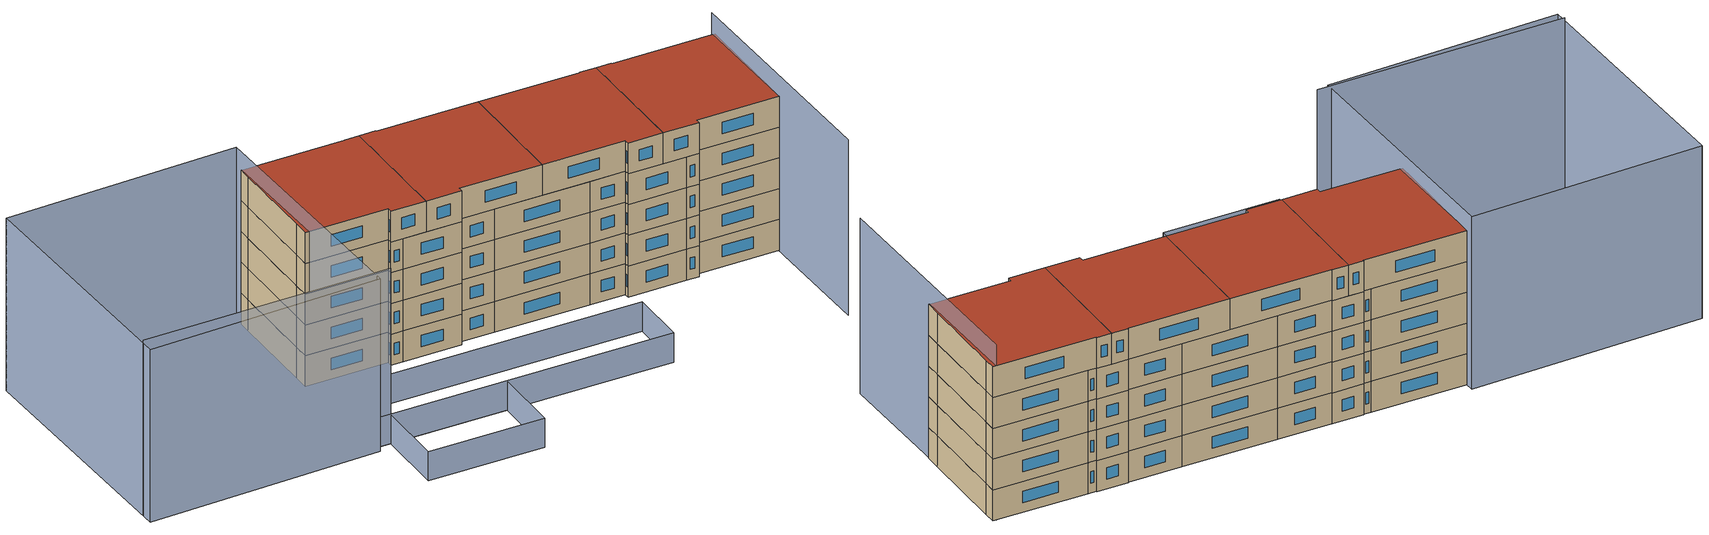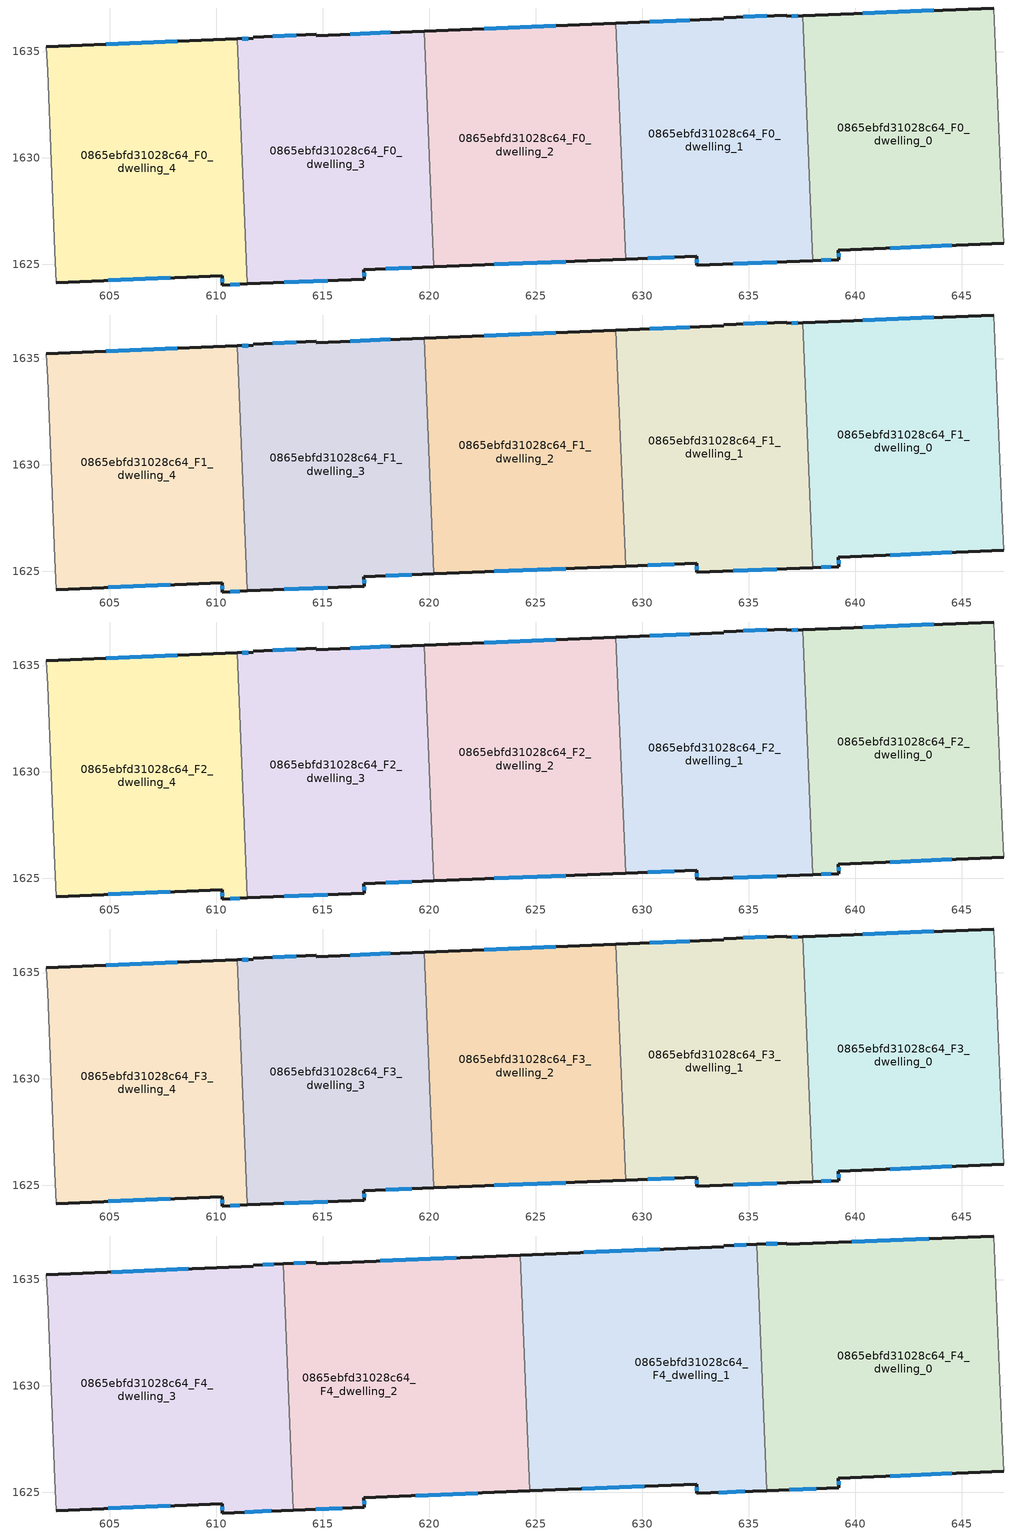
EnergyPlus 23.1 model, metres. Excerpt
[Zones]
0865ebfd31028c64_F0_dwelling_0
 floor ground (EU_floor_Construction): 646.51,1637.04 646.56,1635.9 646.91,1627.46 646.97,1625.99 639.22,1625.67 639.24,1625.23 638.02,1625.18 637.54,1636.68 z0
 wall outside (EU_wall_Construction): 638.02,1625.18 639.24,1625.23 639.22,1625.67 646.97,1625.99 / 646.51,1637.04 637.54,1636.68 z0:3
 wall adiabatic (EU_wall_Construction): 646.97,1625.99 646.91,1627.46 646.56,1635.9 646.51,1637.04 z0:3
 wall to 0865ebfd31028c64_F0_dwelling_1 (EU_wall_Construction): 637.54,1636.68 638.02,1625.18 z0:3
 window (EU_Window_Construction): 641.65,1625.77 644.54,1625.89 / 639.23,1625.37 639.22,1625.53 / 638.4,1625.19 638.85,1625.21 / 643.7,1636.93 640.35,1636.8 z0.94:2.06
0865ebfd31028c64_F0_dwelling_1
 floor ground (EU_floor_Construction): 637.54,1636.68 638.02,1625.18 632.57,1624.95 632.55,1625.39 629.22,1625.25 628.77,1636.33 633.83,1636.54 633.83,1636.59 636.79,1636.7 636.8,1636.65 z0
 wall outside (EU_wall_Construction): 637.54,1636.68 636.8,1636.65 636.79,1636.7 633.83,1636.59 633.83,1636.54 628.77,1636.33 / 629.22,1625.25 632.55,1625.39 632.57,1624.95 638.02,1625.18 z0:3
 wall to 0865ebfd31028c64_F0_dwelling_2 (EU_wall_Construction): 628.77,1636.33 629.22,1625.25 z0:3
 window (EU_Window_Construction): 637.31,1636.67 637.03,1636.66 / 634.28,1625.02 636.31,1625.11 / 632.56,1625.25 632.57,1625.09 / 630.27,1625.3 631.51,1625.35 / 632.24,1636.48 630.35,1636.4 / 635.86,1636.67 634.76,1636.63 z0.94:2.06
0865ebfd31028c64_F0_dwelling_2
 floor ground (EU_floor_Construction): 628.77,1636.33 629.22,1625.25 620.22,1624.88 619.76,1635.96 z0
 wall outside (EU_wall_Construction): 628.77,1636.33 619.76,1635.96 / 620.22,1624.88 629.22,1625.25 z0:3
 wall to 0865ebfd31028c64_F0_dwelling_3 (EU_wall_Construction): 619.76,1635.96 620.22,1624.88 z0:3
 window (EU_Window_Construction): 625.94,1636.22 622.59,1636.08 / 623.04,1625 626.4,1625.14 z0.94:2.06
0865ebfd31028c64_F0_dwelling_3
 floor ground (EU_floor_Construction): 619.76,1635.96 620.22,1624.88 616.94,1624.75 616.95,1624.31 611.46,1624.08 610.99,1635.59 611.74,1635.62 611.74,1635.67 614.69,1635.8 614.7,1635.75 z0
 wall outside (EU_wall_Construction): 619.76,1635.96 614.7,1635.75 614.69,1635.8 611.74,1635.67 611.74,1635.62 610.99,1635.59 / 611.46,1624.08 616.95,1624.31 616.94,1624.75 620.22,1624.88 z0:3
 wall to 0865ebfd31028c64_F0_dwelling_4 (EU_wall_Construction): 610.99,1635.59 611.46,1624.08 z0:3
 window (EU_Window_Construction): 618.18,1635.89 616.28,1635.82 / 617.97,1624.79 619.19,1624.84 / 616.95,1624.45 616.94,1624.61 / 613.19,1624.15 615.23,1624.24 / 611.5,1635.61 611.22,1635.6 / 613.76,1635.76 612.66,1635.71 z0.94:2.06
0865ebfd31028c64_F0_dwelling_4
 floor ground (EU_floor_Construction): 610.99,1635.59 611.46,1624.08 610.29,1624.04 610.27,1624.47 602.49,1624.15 602.42,1625.62 602.08,1634.07 602.03,1635.23 z0
 wall outside (EU_wall_Construction): 602.49,1624.15 610.27,1624.47 610.29,1624.04 611.46,1624.08 / 610.99,1635.59 602.03,1635.23 z0:3
 wall adiabatic (EU_wall_Construction): 602.03,1635.23 602.08,1634.07 602.42,1625.62 602.49,1624.15 z0:3
 window (EU_Window_Construction): 610.66,1624.05 611.1,1624.07 / 610.28,1624.34 610.28,1624.17 / 604.93,1624.25 607.83,1624.37 / 608.18,1635.48 604.84,1635.34 z0.94:2.06
0865ebfd31028c64_F1_dwelling_0
 floor to 0865ebfd31028c64_F0_dwelling_0 (EU_floor_Construction): 646.51,1637.04 646.56,1635.9 646.91,1627.46 646.97,1625.99 639.22,1625.67 639.24,1625.23 638.02,1625.18 637.54,1636.68 z3
 wall outside (EU_wall_Construction): 638.02,1625.18 639.24,1625.23 639.22,1625.67 646.97,1625.99 / 646.51,1637.04 637.54,1636.68 z3:6
 wall adiabatic (EU_wall_Construction): 646.97,1625.99 646.91,1627.46 646.56,1635.9 646.51,1637.04 z3:6
 wall to 0865ebfd31028c64_F1_dwelling_1 (EU_wall_Construction): 637.54,1636.68 638.02,1625.18 z3:6
 window (EU_Window_Construction): 641.65,1625.77 644.54,1625.89 / 639.23,1625.37 639.22,1625.53 / 638.4,1625.19 638.85,1625.21 / 643.7,1636.93 640.35,1636.8 z3.94:5.06
0865ebfd31028c64_F1_dwelling_1
 floor to 0865ebfd31028c64_F0_dwelling_1 (EU_floor_Construction): 637.54,1636.68 638.02,1625.18 632.57,1624.95 632.55,1625.39 629.22,1625.25 628.77,1636.33 633.83,1636.54 633.83,1636.59 636.79,1636.7 636.8,1636.65 z3
 wall outside (EU_wall_Construction): 637.54,1636.68 636.8,1636.65 636.79,1636.7 633.83,1636.59 633.83,1636.54 628.77,1636.33 / 629.22,1625.25 632.55,1625.39 632.57,1624.95 638.02,1625.18 z3:6
 wall to 0865ebfd31028c64_F1_dwelling_2 (EU_wall_Construction): 628.77,1636.33 629.22,1625.25 z3:6
 window (EU_Window_Construction): 637.31,1636.67 637.03,1636.66 / 634.28,1625.02 636.31,1625.11 / 632.56,1625.25 632.57,1625.09 / 630.27,1625.3 631.51,1625.35 / 632.24,1636.48 630.35,1636.4 / 635.86,1636.67 634.76,1636.63 z3.94:5.06
0865ebfd31028c64_F1_dwelling_2
 floor to 0865ebfd31028c64_F0_dwelling_2 (EU_floor_Construction): 628.77,1636.33 629.22,1625.25 620.22,1624.88 619.76,1635.96 z3
 wall outside (EU_wall_Construction): 628.77,1636.33 619.76,1635.96 / 620.22,1624.88 629.22,1625.25 z3:6
 wall to 0865ebfd31028c64_F1_dwelling_3 (EU_wall_Construction): 619.76,1635.96 620.22,1624.88 z3:6
 window (EU_Window_Construction): 625.94,1636.22 622.59,1636.08 / 623.04,1625 626.4,1625.14 z3.94:5.06
0865ebfd31028c64_F1_dwelling_3
 floor to 0865ebfd31028c64_F0_dwelling_3 (EU_floor_Construction): 619.76,1635.96 620.22,1624.88 616.94,1624.75 616.95,1624.31 611.46,1624.08 610.99,1635.59 611.74,1635.62 611.74,1635.67 614.69,1635.8 614.7,1635.75 z3
 wall outside (EU_wall_Construction): 619.76,1635.96 614.7,1635.75 614.69,1635.8 611.74,1635.67 611.74,1635.62 610.99,1635.59 / 611.46,1624.08 616.95,1624.31 616.94,1624.75 620.22,1624.88 z3:6
 wall to 0865ebfd31028c64_F1_dwelling_4 (EU_wall_Construction): 610.99,1635.59 611.46,1624.08 z3:6
 window (EU_Window_Construction): 618.18,1635.89 616.28,1635.82 / 617.97,1624.79 619.19,1624.84 / 616.95,1624.45 616.94,1624.61 / 613.19,1624.15 615.23,1624.24 / 611.5,1635.61 611.22,1635.6 / 613.76,1635.76 612.66,1635.71 z3.94:5.06
0865ebfd31028c64_F1_dwelling_4
 floor to 0865ebfd31028c64_F0_dwelling_4 (EU_floor_Construction): 610.99,1635.59 611.46,1624.08 610.29,1624.04 610.27,1624.47 602.49,1624.15 602.42,1625.62 602.08,1634.07 602.03,1635.23 z3
 wall outside (EU_wall_Construction): 602.49,1624.15 610.27,1624.47 610.29,1624.04 611.46,1624.08 / 610.99,1635.59 602.03,1635.23 z3:6
 wall adiabatic (EU_wall_Construction): 602.03,1635.23 602.08,1634.07 602.42,1625.62 602.49,1624.15 z3:6
 window (EU_Window_Construction): 610.66,1624.05 611.1,1624.07 / 610.28,1624.34 610.28,1624.17 / 604.93,1624.25 607.83,1624.37 / 608.18,1635.48 604.84,1635.34 z3.94:5.06
0865ebfd31028c64_F2_dwelling_0
 floor to 0865ebfd31028c64_F1_dwelling_0 (EU_floor_Construction): 646.51,1637.04 646.56,1635.9 646.91,1627.46 646.97,1625.99 639.22,1625.67 639.24,1625.23 638.02,1625.18 637.54,1636.68 z6
 wall outside (EU_wall_Construction): 638.02,1625.18 639.24,1625.23 639.22,1625.67 646.97,1625.99 / 646.51,1637.04 637.54,1636.68 z6:9
 wall adiabatic (EU_wall_Construction): 646.97,1625.99 646.91,1627.46 646.56,1635.9 646.51,1637.04 z6:9
 wall to 0865ebfd31028c64_F2_dwelling_1 (EU_wall_Construction): 637.54,1636.68 638.02,1625.18 z6:9
 window (EU_Window_Construction): 641.65,1625.77 644.54,1625.89 / 639.23,1625.37 639.22,1625.53 / 638.4,1625.19 638.85,1625.21 / 643.7,1636.93 640.35,1636.8 z6.94:8.06
0865ebfd31028c64_F2_dwelling_1
 floor to 0865ebfd31028c64_F1_dwelling_1 (EU_floor_Construction): 637.54,1636.68 638.02,1625.18 632.57,1624.95 632.55,1625.39 629.22,1625.25 628.77,1636.33 633.83,1636.54 633.83,1636.59 636.79,1636.7 636.8,1636.65 z6
 wall outside (EU_wall_Construction): 637.54,1636.68 636.8,1636.65 636.79,1636.7 633.83,1636.59 633.83,1636.54 628.77,1636.33 / 629.22,1625.25 632.55,1625.39 632.57,1624.95 638.02,1625.18 z6:9
 wall to 0865ebfd31028c64_F2_dwelling_2 (EU_wall_Construction): 628.77,1636.33 629.22,1625.25 z6:9
 window (EU_Window_Construction): 637.31,1636.67 637.03,1636.66 / 634.28,1625.02 636.31,1625.11 / 632.56,1625.25 632.57,1625.09 / 630.27,1625.3 631.51,1625.35 / 632.24,1636.48 630.35,1636.4 / 635.86,1636.67 634.76,1636.63 z6.94:8.06
0865ebfd31028c64_F2_dwelling_2
 floor to 0865ebfd31028c64_F1_dwelling_2 (EU_floor_Construction): 628.77,1636.33 629.22,1625.25 620.22,1624.88 619.76,1635.96 z6
 wall outside (EU_wall_Construction): 628.77,1636.33 619.76,1635.96 / 620.22,1624.88 629.22,1625.25 z6:9
 wall to 0865ebfd31028c64_F2_dwelling_3 (EU_wall_Construction): 619.76,1635.96 620.22,1624.88 z6:9
 window (EU_Window_Construction): 625.94,1636.22 622.59,1636.08 / 623.04,1625 626.4,1625.14 z6.94:8.06
0865ebfd31028c64_F2_dwelling_3
 floor to 0865ebfd31028c64_F1_dwelling_3 (EU_floor_Construction): 619.76,1635.96 620.22,1624.88 616.94,1624.75 616.95,1624.31 611.46,1624.08 610.99,1635.59 611.74,1635.62 611.74,1635.67 614.69,1635.8 614.7,1635.75 z6
 wall outside (EU_wall_Construction): 619.76,1635.96 614.7,1635.75 614.69,1635.8 611.74,1635.67 611.74,1635.62 610.99,1635.59 / 611.46,1624.08 616.95,1624.31 616.94,1624.75 620.22,1624.88 z6:9
 wall to 0865ebfd31028c64_F2_dwelling_4 (EU_wall_Construction): 610.99,1635.59 611.46,1624.08 z6:9
 window (EU_Window_Construction): 618.18,1635.89 616.28,1635.82 / 617.97,1624.79 619.19,1624.84 / 616.95,1624.45 616.94,1624.61 / 613.19,1624.15 615.23,1624.24 / 611.5,1635.61 611.22,1635.6 / 613.76,1635.76 612.66,1635.71 z6.94:8.06
0865ebfd31028c64_F2_dwelling_4
 floor to 0865ebfd31028c64_F1_dwelling_4 (EU_floor_Construction): 610.99,1635.59 611.46,1624.08 610.29,1624.04 610.27,1624.47 602.49,1624.15 602.42,1625.62 602.08,1634.07 602.03,1635.23 z6
 wall outside (EU_wall_Construction): 602.49,1624.15 610.27,1624.47 610.29,1624.04 611.46,1624.08 / 610.99,1635.59 602.03,1635.23 z6:9
 wall adiabatic (EU_wall_Construction): 602.03,1635.23 602.08,1634.07 602.42,1625.62 602.49,1624.15 z6:9
 window (EU_Window_Construction): 610.66,1624.05 611.1,1624.07 / 610.28,1624.34 610.28,1624.17 / 604.93,1624.25 607.83,1624.37 / 608.18,1635.48 604.84,1635.34 z6.94:8.06
0865ebfd31028c64_F3_dwelling_0
 floor to 0865ebfd31028c64_F2_dwelling_0 (EU_floor_Construction): 646.51,1637.04 646.56,1635.9 646.91,1627.46 646.97,1625.99 639.22,1625.67 639.24,1625.23 638.02,1625.18 637.54,1636.68 z9
 wall outside (EU_wall_Construction): 638.02,1625.18 639.24,1625.23 639.22,1625.67 646.97,1625.99 / 646.51,1637.04 637.54,1636.68 z9:12
 wall adiabatic (EU_wall_Construction): 646.97,1625.99 646.91,1627.46 646.56,1635.9 646.51,1637.04 z9:12
 wall to 0865ebfd31028c64_F3_dwelling_1 (EU_wall_Construction): 637.54,1636.68 638.02,1625.18 z9:12
 window (EU_Window_Construction): 641.65,1625.77 644.54,1625.89 / 639.23,1625.37 639.22,1625.53 / 638.4,1625.19 638.85,1625.21 / 643.7,1636.93 640.35,1636.8 z9.94:11.06
0865ebfd31028c64_F3_dwelling_1
 floor to 0865ebfd31028c64_F2_dwelling_1 (EU_floor_Construction): 637.54,1636.68 638.02,1625.18 632.57,1624.95 632.55,1625.39 629.22,1625.25 628.77,1636.33 633.83,1636.54 633.83,1636.59 636.79,1636.7 636.8,1636.65 z9
 wall outside (EU_wall_Construction): 637.54,1636.68 636.8,1636.65 636.79,1636.7 633.83,1636.59 633.83,1636.54 628.77,1636.33 / 629.22,1625.25 632.55,1625.39 632.57,1624.95 638.02,1625.18 z9:12
 wall to 0865ebfd31028c64_F3_dwelling_2 (EU_wall_Construction): 628.77,1636.33 629.22,1625.25 z9:12
 window (EU_Window_Construction): 637.31,1636.67 637.03,1636.66 / 634.28,1625.02 636.31,1625.11 / 632.56,1625.25 632.57,1625.09 / 630.27,1625.3 631.51,1625.35 / 632.24,1636.48 630.35,1636.4 / 635.86,1636.67 634.76,1636.63 z9.94:11.06
0865ebfd31028c64_F3_dwelling_2
 floor to 0865ebfd31028c64_F2_dwelling_2 (EU_floor_Construction): 628.77,1636.33 629.22,1625.25 620.22,1624.88 619.76,1635.96 z9
 wall outside (EU_wall_Construction): 628.77,1636.33 619.76,1635.96 / 620.22,1624.88 629.22,1625.25 z9:12
 wall to 0865ebfd31028c64_F3_dwelling_3 (EU_wall_Construction): 619.76,1635.96 620.22,1624.88 z9:12
 window (EU_Window_Construction): 625.94,1636.22 622.59,1636.08 / 623.04,1625 626.4,1625.14 z9.94:11.06
0865ebfd31028c64_F3_dwelling_3
 floor to 0865ebfd31028c64_F2_dwelling_3 (EU_floor_Construction): 619.76,1635.96 620.22,1624.88 616.94,1624.75 616.95,1624.31 611.46,1624.08 610.99,1635.59 611.74,1635.62 611.74,1635.67 614.69,1635.8 614.7,1635.75 z9
 wall outside (EU_wall_Construction): 619.76,1635.96 614.7,1635.75 614.69,1635.8 611.74,1635.67 611.74,1635.62 610.99,1635.59 / 611.46,1624.08 616.95,1624.31 616.94,1624.75 620.22,1624.88 z9:12
 wall to 0865ebfd31028c64_F3_dwelling_4 (EU_wall_Construction): 610.99,1635.59 611.46,1624.08 z9:12
 window (EU_Window_Construction): 618.18,1635.89 616.28,1635.82 / 617.97,1624.79 619.19,1624.84 / 616.95,1624.45 616.94,1624.61 / 613.19,1624.15 615.23,1624.24 / 611.5,1635.61 611.22,1635.6 / 613.76,1635.76 612.66,1635.71 z9.94:11.06
0865ebfd31028c64_F3_dwelling_4
 floor to 0865ebfd31028c64_F2_dwelling_4 (EU_floor_Construction): 610.99,1635.59 611.46,1624.08 610.29,1624.04 610.27,1624.47 602.49,1624.15 602.42,1625.62 602.08,1634.07 602.03,1635.23 z9
 wall outside (EU_wall_Construction): 602.49,1624.15 610.27,1624.47 610.29,1624.04 611.46,1624.08 / 610.99,1635.59 602.03,1635.23 z9:12
 wall adiabatic (EU_wall_Construction): 602.03,1635.23 602.08,1634.07 602.42,1625.62 602.49,1624.15 z9:12
 window (EU_Window_Construction): 610.66,1624.05 611.1,1624.07 / 610.28,1624.34 610.28,1624.17 / 604.93,1624.25 607.83,1624.37 / 608.18,1635.48 604.84,1635.34 z9.94:11.06
0865ebfd31028c64_F4_dwelling_0
 floor to 0865ebfd31028c64_F3_dwelling_0 (EU_floor_Construction): 646.51,1637.04 646.56,1635.9 646.91,1627.46 646.97,1625.99 639.22,1625.67 639.24,1625.23 638.02,1625.18 637.54,1636.68 z12
 floor to 0865ebfd31028c64_F3_dwelling_1 (EU_floor_Construction): 637.54,1636.68 638.02,1625.18 635.86,1625.09 635.38,1636.65 636.79,1636.7 636.8,1636.65 z12
 wall outside (EU_wall_Construction): 635.86,1625.09 639.24,1625.23 639.22,1625.67 646.97,1625.99 / 646.51,1637.04 636.8,1636.65 636.79,1636.7 635.38,1636.65 z12:15
 wall adiabatic (EU_wall_Construction): 646.97,1625.99 646.91,1627.46 646.56,1635.9 646.51,1637.04 z12:15
 wall to 0865ebfd31028c64_F4_dwelling_1 (EU_wall_Construction): 635.38,1636.65 635.86,1625.09 z12:15
 window (EU_Window_Construction): 641.65,1625.77 644.54,1625.89 / 639.23,1625.37 639.22,1625.53 / 636.92,1625.13 638.18,1625.18 / 636.34,1636.69 635.82,1636.67 / 643.46,1636.92 639.84,1636.78 z12.94:14.06
 roof outside (EU_roof_Construction): 646.97,1625.99 646.91,1627.46 646.56,1635.9 646.51,1637.04 636.8,1636.65 636.79,1636.7 635.38,1636.65 635.86,1625.09 639.24,1625.23 639.22,1625.67 z15
0865ebfd31028c64_F4_dwelling_1
 floor to 0865ebfd31028c64_F3_dwelling_1 (EU_floor_Construction): 635.38,1636.65 635.86,1625.09 632.57,1624.95 632.55,1625.39 629.22,1625.25 628.77,1636.33 633.83,1636.54 633.83,1636.59 z12
 floor to 0865ebfd31028c64_F3_dwelling_2 (EU_floor_Construction): 628.77,1636.33 629.22,1625.25 624.72,1625.07 624.27,1636.15 z12
 wall outside (EU_wall_Construction): 624.72,1625.07 632.55,1625.39 632.57,1624.95 635.86,1625.09 / 635.38,1636.65 633.83,1636.59 633.83,1636.54 624.27,1636.15 z12:15
 wall to 0865ebfd31028c64_F4_dwelling_2 (EU_wall_Construction): 624.27,1636.15 624.72,1625.07 z12:15
 window (EU_Window_Construction): 633.6,1624.99 634.83,1625.05 / 632.56,1625.25 632.57,1625.09 / 627.18,1625.17 630.1,1625.29 / 630.83,1636.42 627.26,1636.27 / 634.89,1636.63 634.31,1636.61 z12.94:14.06
 roof outside (EU_roof_Construction): 635.86,1625.09 635.38,1636.65 633.83,1636.59 633.83,1636.54 624.27,1636.15 624.72,1625.07 632.55,1625.39 632.57,1624.95 z15
0865ebfd31028c64_F4_dwelling_2
 floor to 0865ebfd31028c64_F3_dwelling_2 (EU_floor_Construction): 624.27,1636.15 624.72,1625.07 620.22,1624.88 619.76,1635.96 z12
 floor to 0865ebfd31028c64_F3_dwelling_3 (EU_floor_Construction): 619.76,1635.96 620.22,1624.88 616.94,1624.75 616.95,1624.31 613.62,1624.17 613.15,1635.73 614.69,1635.8 614.7,1635.75 z12
 wall outside (EU_wall_Construction): 613.62,1624.17 616.95,1624.31 616.94,1624.75 624.72,1625.07 / 624.27,1636.15 614.7,1635.75 614.69,1635.8 613.15,1635.73 z12:15
 wall to 0865ebfd31028c64_F4_dwelling_3 (EU_wall_Construction): 613.15,1635.73 613.62,1624.17 z12:15
 window (EU_Window_Construction): 619.38,1624.85 622.28,1624.97 / 616.95,1624.45 616.94,1624.61 / 614.67,1624.22 615.91,1624.27 / 614.2,1635.78 613.63,1635.75 / 621.27,1636.02 617.7,1635.87 z12.94:14.06
 roof outside (EU_roof_Construction): 624.72,1625.07 624.27,1636.15 614.7,1635.75 614.69,1635.8 613.15,1635.73 613.62,1624.17 616.95,1624.31 616.94,1624.75 z15
0865ebfd31028c64_F4_dwelling_3
 floor to 0865ebfd31028c64_F3_dwelling_3 (EU_floor_Construction): 613.15,1635.73 613.62,1624.17 611.46,1624.08 610.99,1635.59 611.74,1635.62 611.74,1635.67 z12
 floor to 0865ebfd31028c64_F3_dwelling_4 (EU_floor_Construction): 610.99,1635.59 611.46,1624.08 610.29,1624.04 610.27,1624.47 602.49,1624.15 602.42,1625.62 602.08,1634.07 602.03,1635.23 z12
 wall outside (EU_wall_Construction): 613.15,1635.73 611.74,1635.67 611.74,1635.62 602.03,1635.23 / 602.49,1624.15 610.27,1624.47 610.29,1624.04 613.62,1624.17 z12:15
 wall adiabatic (EU_wall_Construction): 602.03,1635.23 602.08,1634.07 602.42,1625.62 602.49,1624.15 z12:15
 window (EU_Window_Construction): 612.71,1635.71 612.18,1635.69 / 611.34,1624.08 612.58,1624.13 / 610.28,1624.34 610.28,1624.17 / 604.93,1624.25 607.83,1624.37 / 608.69,1635.5 605.07,1635.35 z12.94:14.06
 roof outside (EU_roof_Construction): 613.62,1624.17 613.15,1635.73 611.74,1635.67 611.74,1635.62 602.03,1635.23 602.08,1634.07 602.42,1625.62 602.49,1624.15 610.27,1624.47 610.29,1624.04 z15
shading: 581.68,1612 604.93,1613.09 / 647.64,1614.44 646.23,1637.1 z0:17.1; 616.14,1607.01 605.2,1606.56 / 605.2,1606.56 604.93,1613.08 / 604.93,1613.08 615.88,1613.53 / 615.88,1613.53 616.14,1607.01 z0:2.8; 631.49,1614.17 602.94,1613 / 602.94,1613 602.72,1618.47 / 602.72,1618.47 631.26,1619.65 / 631.26,1619.65 631.49,1614.17 z0:2.9; 581.73,1610.83 580.05,1634.46 / 580.05,1634.46 601.97,1636.03 / 601.97,1636.03 603.66,1612.39 / 603.66,1612.39 581.73,1610.83 z0:16.8
[Building]
EU S2 Campaign: North Axis=0; Terrain=City; Solar Distribution=FullExterior
[Site:Location]
Vienna: Latitude=48; Longitude=16.5; Time Zone=1; Elevation=183
[SizingPeriod:WeatherFileDays]
AnnualSizingPeriod: Begin Month=1; Begin Day of Month=1; End Month=12; End Day of Month=31; Day of Week for Start Day=Monday; Use Weather File Daylight Saving Period=No; Use Weather File Rain and Snow Indicators=No
[MATERIAL]
EU_InternalMass_Material: Roughness=MediumRough; Thickness=0.1; Conductivity=1; Density=1800; Specific Heat=900; Thermal Absorptance=0.9; Solar Absorptance=0.7; Visible Absorptance=0.7
[MATERIAL:NOMASS] Roughness=MediumRough; Thermal Absorptance=0.9; Solar Absorptance=0.7; Visible Absorptance=0.7
Name | Thermal Resistance
EU_wall_NoMass | 0.914258
EU_roof_NoMass | 0.954009
EU_floor_NoMass | 1.09711
[WINDOWMATERIAL:SIMPLEGLAZINGSYSTEM]
EU_Window_SimpleGlazing: UFactor=2.09642; Solar Heat Gain Coefficient=0.65; Visible Transmittance=0.65
[CONSTRUCTION]
EU_wall_Construction: EU_wall_NoMass
EU_roof_Construction: EU_roof_NoMass
EU_floor_Construction: EU_floor_NoMass
EU_Window_Construction: EU_Window_SimpleGlazing
EU_InternalMass_Construction: EU_InternalMass_Material
[ZONE] Type=1; Multiplier=1; Ceiling Height=autocalculate; Floor Area=autocalculate; Part of Total Floor Area=Yes
Name | Volume
0865ebfd31028c64_F0_dwelling_0; 0865ebfd31028c64_F1_dwelling_0; 0865ebfd31028c64_F2_dwelling_0; 0865ebfd31028c64_F3_dwelling_0 | 299.692
0865ebfd31028c64_F4_dwelling_0; 0865ebfd31028c64_F4_dwelling_2 | 374.602
0865ebfd31028c64_F0_dwelling_1; 0865ebfd31028c64_F1_dwelling_1; 0865ebfd31028c64_F2_dwelling_1; 0865ebfd31028c64_F3_dwelling_1 | 299.678
0865ebfd31028c64_F4_dwelling_1 | 374.596
0865ebfd31028c64_F0_dwelling_2; 0865ebfd31028c64_F1_dwelling_2; 0865ebfd31028c64_F2_dwelling_2; 0865ebfd31028c64_F3_dwelling_2 | 299.676
0865ebfd31028c64_F0_dwelling_3; 0865ebfd31028c64_F1_dwelling_3; 0865ebfd31028c64_F2_dwelling_3; 0865ebfd31028c64_F3_dwelling_3 | 299.682
0865ebfd31028c64_F4_dwelling_3 | 374.607
0865ebfd31028c64_F0_dwelling_4; 0865ebfd31028c64_F1_dwelling_4; 0865ebfd31028c64_F2_dwelling_4; 0865ebfd31028c64_F3_dwelling_4 | 299.698
[INTERNALMASS] Construction=EU_InternalMass_Construction
Name | Zone or ZoneList | Surface Area
0865ebfd31028c64_F0_dwelling_0_EU_InternalMass | 0865ebfd31028c64_F0_dwelling_0 | 99.8972
0865ebfd31028c64_F0_dwelling_1_EU_InternalMass | 0865ebfd31028c64_F0_dwelling_1 | 99.8926
0865ebfd31028c64_F0_dwelling_2_EU_InternalMass | 0865ebfd31028c64_F0_dwelling_2 | 99.8914
0865ebfd31028c64_F0_dwelling_3_EU_InternalMass | 0865ebfd31028c64_F0_dwelling_3 | 99.8947
0865ebfd31028c64_F0_dwelling_4_EU_InternalMass | 0865ebfd31028c64_F0_dwelling_4 | 99.8964
0865ebfd31028c64_F1_dwelling_0_EU_InternalMass | 0865ebfd31028c64_F1_dwelling_0 | 99.8972
0865ebfd31028c64_F1_dwelling_1_EU_InternalMass | 0865ebfd31028c64_F1_dwelling_1 | 99.8926
0865ebfd31028c64_F1_dwelling_2_EU_InternalMass | 0865ebfd31028c64_F1_dwelling_2 | 99.8914
0865ebfd31028c64_F1_dwelling_3_EU_InternalMass | 0865ebfd31028c64_F1_dwelling_3 | 99.8947
0865ebfd31028c64_F1_dwelling_4_EU_InternalMass | 0865ebfd31028c64_F1_dwelling_4 | 99.8964
0865ebfd31028c64_F2_dwelling_0_EU_InternalMass | 0865ebfd31028c64_F2_dwelling_0 | 99.8972
0865ebfd31028c64_F2_dwelling_1_EU_InternalMass | 0865ebfd31028c64_F2_dwelling_1 | 99.8926
0865ebfd31028c64_F2_dwelling_2_EU_InternalMass | 0865ebfd31028c64_F2_dwelling_2 | 99.8914
0865ebfd31028c64_F2_dwelling_3_EU_InternalMass | 0865ebfd31028c64_F2_dwelling_3 | 99.8947
0865ebfd31028c64_F2_dwelling_4_EU_InternalMass | 0865ebfd31028c64_F2_dwelling_4 | 99.8964
0865ebfd31028c64_F3_dwelling_0_EU_InternalMass | 0865ebfd31028c64_F3_dwelling_0 | 99.8972
0865ebfd31028c64_F3_dwelling_1_EU_InternalMass | 0865ebfd31028c64_F3_dwelling_1 | 99.8926
0865ebfd31028c64_F3_dwelling_2_EU_InternalMass | 0865ebfd31028c64_F3_dwelling_2 | 99.8914
0865ebfd31028c64_F3_dwelling_3_EU_InternalMass | 0865ebfd31028c64_F3_dwelling_3 | 99.8947
0865ebfd31028c64_F3_dwelling_4_EU_InternalMass | 0865ebfd31028c64_F3_dwelling_4 | 99.8964
0865ebfd31028c64_F4_dwelling_0_EU_InternalMass | 0865ebfd31028c64_F4_dwelling_0 | 124.868
0865ebfd31028c64_F4_dwelling_1_EU_InternalMass | 0865ebfd31028c64_F4_dwelling_1 | 124.865
0865ebfd31028c64_F4_dwelling_2_EU_InternalMass | 0865ebfd31028c64_F4_dwelling_2 | 124.867
0865ebfd31028c64_F4_dwelling_3_EU_InternalMass | 0865ebfd31028c64_F4_dwelling_3 | 124.867
[OTHEREQUIPMENT] Fuel Type=Electricity; Design Level Calculation Method=Watts/Area; Power per Zone Floor Area=1; Fraction Latent=0; Fraction Radiant=0; Fraction Lost=0; Carbon Dioxide Generation Rate=0; EndUse Subcategory=EU_Step8_InternalGains
Name | Zone or ZoneList or Space or SpaceList | Schedule
EU_Step8_InternalGain_0865ebfd31028c64_F0_dwelling_0_f000 | 0865ebfd31028c64_F0_dwelling_0 | EU_Step8_GainSchedule_0865ebfd31028c64_F0_dwelling_0_f000
EU_Step8_InternalGain_0865ebfd31028c64_F0_dwelling_1_f000 | 0865ebfd31028c64_F0_dwelling_1 | EU_Step8_GainSchedule_0865ebfd31028c64_F0_dwelling_1_f000
EU_Step8_InternalGain_0865ebfd31028c64_F0_dwelling_2_f000 | 0865ebfd31028c64_F0_dwelling_2 | EU_Step8_GainSchedule_0865ebfd31028c64_F0_dwelling_2_f000
EU_Step8_InternalGain_0865ebfd31028c64_F0_dwelling_3_f000 | 0865ebfd31028c64_F0_dwelling_3 | EU_Step8_GainSchedule_0865ebfd31028c64_F0_dwelling_3_f000
EU_Step8_InternalGain_0865ebfd31028c64_F0_dwelling_4_f000 | 0865ebfd31028c64_F0_dwelling_4 | EU_Step8_GainSchedule_0865ebfd31028c64_F0_dwelling_4_f000
EU_Step8_InternalGain_0865ebfd31028c64_F1_dwelling_0_f000 | 0865ebfd31028c64_F1_dwelling_0 | EU_Step8_GainSchedule_0865ebfd31028c64_F1_dwelling_0_f000
EU_Step8_InternalGain_0865ebfd31028c64_F1_dwelling_1_f000 | 0865ebfd31028c64_F1_dwelling_1 | EU_Step8_GainSchedule_0865ebfd31028c64_F1_dwelling_1_f000
EU_Step8_InternalGain_0865ebfd31028c64_F1_dwelling_2_f000 | 0865ebfd31028c64_F1_dwelling_2 | EU_Step8_GainSchedule_0865ebfd31028c64_F1_dwelling_2_f000
EU_Step8_InternalGain_0865ebfd31028c64_F1_dwelling_3_f000 | 0865ebfd31028c64_F1_dwelling_3 | EU_Step8_GainSchedule_0865ebfd31028c64_F1_dwelling_3_f000
EU_Step8_InternalGain_0865ebfd31028c64_F1_dwelling_4_f000 | 0865ebfd31028c64_F1_dwelling_4 | EU_Step8_GainSchedule_0865ebfd31028c64_F1_dwelling_4_f000
EU_Step8_InternalGain_0865ebfd31028c64_F2_dwelling_0_f000 | 0865ebfd31028c64_F2_dwelling_0 | EU_Step8_GainSchedule_0865ebfd31028c64_F2_dwelling_0_f000
EU_Step8_InternalGain_0865ebfd31028c64_F2_dwelling_1_f000 | 0865ebfd31028c64_F2_dwelling_1 | EU_Step8_GainSchedule_0865ebfd31028c64_F2_dwelling_1_f000
EU_Step8_InternalGain_0865ebfd31028c64_F2_dwelling_2_f000 | 0865ebfd31028c64_F2_dwelling_2 | EU_Step8_GainSchedule_0865ebfd31028c64_F2_dwelling_2_f000
EU_Step8_InternalGain_0865ebfd31028c64_F2_dwelling_3_f000 | 0865ebfd31028c64_F2_dwelling_3 | EU_Step8_GainSchedule_0865ebfd31028c64_F2_dwelling_3_f000
EU_Step8_InternalGain_0865ebfd31028c64_F2_dwelling_4_f000 | 0865ebfd31028c64_F2_dwelling_4 | EU_Step8_GainSchedule_0865ebfd31028c64_F2_dwelling_4_f000
EU_Step8_InternalGain_0865ebfd31028c64_F3_dwelling_0_f000 | 0865ebfd31028c64_F3_dwelling_0 | EU_Step8_GainSchedule_0865ebfd31028c64_F3_dwelling_0_f000
EU_Step8_InternalGain_0865ebfd31028c64_F3_dwelling_1_f000 | 0865ebfd31028c64_F3_dwelling_1 | EU_Step8_GainSchedule_0865ebfd31028c64_F3_dwelling_1_f000
EU_Step8_InternalGain_0865ebfd31028c64_F3_dwelling_2_f000 | 0865ebfd31028c64_F3_dwelling_2 | EU_Step8_GainSchedule_0865ebfd31028c64_F3_dwelling_2_f000
EU_Step8_InternalGain_0865ebfd31028c64_F3_dwelling_3_f000 | 0865ebfd31028c64_F3_dwelling_3 | EU_Step8_GainSchedule_0865ebfd31028c64_F3_dwelling_3_f000
EU_Step8_InternalGain_0865ebfd31028c64_F3_dwelling_4_f000 | 0865ebfd31028c64_F3_dwelling_4 | EU_Step8_GainSchedule_0865ebfd31028c64_F3_dwelling_4_f000
EU_Step8_InternalGain_0865ebfd31028c64_F4_dwelling_0_f000 | 0865ebfd31028c64_F4_dwelling_0 | EU_Step8_GainSchedule_0865ebfd31028c64_F4_dwelling_0_f000
EU_Step8_InternalGain_0865ebfd31028c64_F4_dwelling_1_f000 | 0865ebfd31028c64_F4_dwelling_1 | EU_Step8_GainSchedule_0865ebfd31028c64_F4_dwelling_1_f000
EU_Step8_InternalGain_0865ebfd31028c64_F4_dwelling_2_f000 | 0865ebfd31028c64_F4_dwelling_2 | EU_Step8_GainSchedule_0865ebfd31028c64_F4_dwelling_2_f000
EU_Step8_InternalGain_0865ebfd31028c64_F4_dwelling_3_f000 | 0865ebfd31028c64_F4_dwelling_3 | EU_Step8_GainSchedule_0865ebfd31028c64_F4_dwelling_3_f000
[ZONEVENTILATION:DESIGNFLOWRATE] Schedule=EU_AlwaysOn; Design Flow Rate Calculation Method=AirChanges/Hour; Air Changes per Hour=0.546891; Ventilation Type=Natural; Fan Pressure Rise=0; Fan Total Efficiency=1; Constant Term Coefficient=1; Temperature Term Coefficient=0; Velocity Term Coefficient=0; Velocity Squared Term Coefficient=0; Minimum Indoor Temperature=-100; Maximum Indoor Temperature=100; Delta Temperature=-100; Minimum Outdoor Temperature=-100; Maximum Outdoor Temperature=100; Maximum Wind Speed=40
Name | Zone or ZoneList or Space or SpaceList
EU_ConstantAir_0865ebfd31028c64_F0_dwelling_0 | 0865ebfd31028c64_F0_dwelling_0
EU_ConstantAir_0865ebfd31028c64_F0_dwelling_1 | 0865ebfd31028c64_F0_dwelling_1
EU_ConstantAir_0865ebfd31028c64_F0_dwelling_2 | 0865ebfd31028c64_F0_dwelling_2
EU_ConstantAir_0865ebfd31028c64_F0_dwelling_3 | 0865ebfd31028c64_F0_dwelling_3
EU_ConstantAir_0865ebfd31028c64_F0_dwelling_4 | 0865ebfd31028c64_F0_dwelling_4
EU_ConstantAir_0865ebfd31028c64_F1_dwelling_0 | 0865ebfd31028c64_F1_dwelling_0
EU_ConstantAir_0865ebfd31028c64_F1_dwelling_1 | 0865ebfd31028c64_F1_dwelling_1
EU_ConstantAir_0865ebfd31028c64_F1_dwelling_2 | 0865ebfd31028c64_F1_dwelling_2
EU_ConstantAir_0865ebfd31028c64_F1_dwelling_3 | 0865ebfd31028c64_F1_dwelling_3
EU_ConstantAir_0865ebfd31028c64_F1_dwelling_4 | 0865ebfd31028c64_F1_dwelling_4
EU_ConstantAir_0865ebfd31028c64_F2_dwelling_0 | 0865ebfd31028c64_F2_dwelling_0
EU_ConstantAir_0865ebfd31028c64_F2_dwelling_1 | 0865ebfd31028c64_F2_dwelling_1
EU_ConstantAir_0865ebfd31028c64_F2_dwelling_2 | 0865ebfd31028c64_F2_dwelling_2
EU_ConstantAir_0865ebfd31028c64_F2_dwelling_3 | 0865ebfd31028c64_F2_dwelling_3
EU_ConstantAir_0865ebfd31028c64_F2_dwelling_4 | 0865ebfd31028c64_F2_dwelling_4
EU_ConstantAir_0865ebfd31028c64_F3_dwelling_0 | 0865ebfd31028c64_F3_dwelling_0
EU_ConstantAir_0865ebfd31028c64_F3_dwelling_1 | 0865ebfd31028c64_F3_dwelling_1
EU_ConstantAir_0865ebfd31028c64_F3_dwelling_2 | 0865ebfd31028c64_F3_dwelling_2
EU_ConstantAir_0865ebfd31028c64_F3_dwelling_3 | 0865ebfd31028c64_F3_dwelling_3
EU_ConstantAir_0865ebfd31028c64_F3_dwelling_4 | 0865ebfd31028c64_F3_dwelling_4
EU_ConstantAir_0865ebfd31028c64_F4_dwelling_0 | 0865ebfd31028c64_F4_dwelling_0
EU_ConstantAir_0865ebfd31028c64_F4_dwelling_1 | 0865ebfd31028c64_F4_dwelling_1
EU_ConstantAir_0865ebfd31028c64_F4_dwelling_2 | 0865ebfd31028c64_F4_dwelling_2
EU_ConstantAir_0865ebfd31028c64_F4_dwelling_3 | 0865ebfd31028c64_F4_dwelling_3
[HVACTEMPLATE:THERMOSTAT] Constant Heating Setpoint=20; Constant Cooling Setpoint=50
EU_HeatOnly_0865ebfd31028c64_F0_dwelling_0; EU_HeatOnly_0865ebfd31028c64_F0_dwelling_1; EU_HeatOnly_0865ebfd31028c64_F0_dwelling_2; EU_HeatOnly_0865ebfd31028c64_F0_dwelling_3; EU_HeatOnly_0865ebfd31028c64_F0_dwelling_4; EU_HeatOnly_0865ebfd31028c64_F1_dwelling_0; EU_HeatOnly_0865ebfd31028c64_F1_dwelling_1; EU_HeatOnly_0865ebfd31028c64_F1_dwelling_2; EU_HeatOnly_0865ebfd31028c64_F1_dwelling_3; EU_HeatOnly_0865ebfd31028c64_F1_dwelling_4; EU_HeatOnly_0865ebfd31028c64_F2_dwelling_0; EU_HeatOnly_0865ebfd31028c64_F2_dwelling_1; EU_HeatOnly_0865ebfd31028c64_F2_dwelling_2; EU_HeatOnly_0865ebfd31028c64_F2_dwelling_3; EU_HeatOnly_0865ebfd31028c64_F2_dwelling_4; EU_HeatOnly_0865ebfd31028c64_F3_dwelling_0; EU_HeatOnly_0865ebfd31028c64_F3_dwelling_1; EU_HeatOnly_0865ebfd31028c64_F3_dwelling_2; EU_HeatOnly_0865ebfd31028c64_F3_dwelling_3; EU_HeatOnly_0865ebfd31028c64_F3_dwelling_4; EU_HeatOnly_0865ebfd31028c64_F4_dwelling_0; EU_HeatOnly_0865ebfd31028c64_F4_dwelling_1; EU_HeatOnly_0865ebfd31028c64_F4_dwelling_2; EU_HeatOnly_0865ebfd31028c64_F4_dwelling_3
[HVACTEMPLATE:ZONE:IDEALLOADSAIRSYSTEM] System Availability Schedule=EU_AlwaysOn; Maximum Heating Supply Air Temperature=50; Minimum Cooling Supply Air Temperature=13; Maximum Heating Supply Air Humidity Ratio=0.0156; Minimum Cooling Supply Air Humidity Ratio=0.0077; Heating Limit=NoLimit; Cooling Limit=NoLimit; Heating Availability Schedule=EU_AlwaysOn; Cooling Availability Schedule=EU_CoolingOff; Dehumidification Control Type=ConstantSensibleHeatRatio; Cooling Sensible Heat Ratio=0.7; Dehumidification Setpoint=60; Humidification Control Type=None; Humidification Setpoint=30; Outdoor Air Method=None; Outdoor Air Flow Rate per Person=0.00944; Outdoor Air Flow Rate per Zone Floor Area=0; Outdoor Air Flow Rate per Zone=0; Demand Controlled Ventilation Type=None; Outdoor Air Economizer Type=NoEconomizer; Heat Recovery Type=None; Sensible Heat Recovery Effectiveness=0.7; Latent Heat Recovery Effectiveness=0.65
Name | Template Thermostat
0865ebfd31028c64_F0_dwelling_0 | EU_HeatOnly_0865ebfd31028c64_F0_dwelling_0
0865ebfd31028c64_F0_dwelling_1 | EU_HeatOnly_0865ebfd31028c64_F0_dwelling_1
0865ebfd31028c64_F0_dwelling_2 | EU_HeatOnly_0865ebfd31028c64_F0_dwelling_2
0865ebfd31028c64_F0_dwelling_3 | EU_HeatOnly_0865ebfd31028c64_F0_dwelling_3
0865ebfd31028c64_F0_dwelling_4 | EU_HeatOnly_0865ebfd31028c64_F0_dwelling_4
0865ebfd31028c64_F1_dwelling_0 | EU_HeatOnly_0865ebfd31028c64_F1_dwelling_0
0865ebfd31028c64_F1_dwelling_1 | EU_HeatOnly_0865ebfd31028c64_F1_dwelling_1
0865ebfd31028c64_F1_dwelling_2 | EU_HeatOnly_0865ebfd31028c64_F1_dwelling_2
0865ebfd31028c64_F1_dwelling_3 | EU_HeatOnly_0865ebfd31028c64_F1_dwelling_3
0865ebfd31028c64_F1_dwelling_4 | EU_HeatOnly_0865ebfd31028c64_F1_dwelling_4
0865ebfd31028c64_F2_dwelling_0 | EU_HeatOnly_0865ebfd31028c64_F2_dwelling_0
0865ebfd31028c64_F2_dwelling_1 | EU_HeatOnly_0865ebfd31028c64_F2_dwelling_1
0865ebfd31028c64_F2_dwelling_2 | EU_HeatOnly_0865ebfd31028c64_F2_dwelling_2
0865ebfd31028c64_F2_dwelling_3 | EU_HeatOnly_0865ebfd31028c64_F2_dwelling_3
0865ebfd31028c64_F2_dwelling_4 | EU_HeatOnly_0865ebfd31028c64_F2_dwelling_4
0865ebfd31028c64_F3_dwelling_0 | EU_HeatOnly_0865ebfd31028c64_F3_dwelling_0
0865ebfd31028c64_F3_dwelling_1 | EU_HeatOnly_0865ebfd31028c64_F3_dwelling_1
0865ebfd31028c64_F3_dwelling_2 | EU_HeatOnly_0865ebfd31028c64_F3_dwelling_2
0865ebfd31028c64_F3_dwelling_3 | EU_HeatOnly_0865ebfd31028c64_F3_dwelling_3
0865ebfd31028c64_F3_dwelling_4 | EU_HeatOnly_0865ebfd31028c64_F3_dwelling_4
0865ebfd31028c64_F4_dwelling_0 | EU_HeatOnly_0865ebfd31028c64_F4_dwelling_0
0865ebfd31028c64_F4_dwelling_1 | EU_HeatOnly_0865ebfd31028c64_F4_dwelling_1
0865ebfd31028c64_F4_dwelling_2 | EU_HeatOnly_0865ebfd31028c64_F4_dwelling_2
0865ebfd31028c64_F4_dwelling_3 | EU_HeatOnly_0865ebfd31028c64_F4_dwelling_3
[SIZING:ZONE] Zone Cooling Design Supply Air Temperature Input Method=SupplyAirTemperature; Zone Cooling Design Supply Air Temperature=13; Zone Heating Design Supply Air Temperature Input Method=SupplyAirTemperature; Zone Heating Design Supply Air Temperature=50; Zone Cooling Design Supply Air Humidity Ratio=0.008; Zone Heating Design Supply Air Humidity Ratio=0.008; Cooling Design Air Flow Method=DesignDay; Cooling Design Air Flow Rate=0; Cooling Minimum Air Flow per Zone Floor Area=0.000762; Cooling Minimum Air Flow=0; Cooling Minimum Air Flow Fraction=0.2; Heating Design Air Flow Method=DesignDay; Heating Design Air Flow Rate=0; Heating Maximum Air Flow per Zone Floor Area=0.002032; Heating Maximum Air Flow=0.141576; Heating Maximum Air Flow Fraction=0.3; Account for Dedicated Outdoor Air System=No; Dedicated Outdoor Air System Control Strategy=NeutralSupplyAir; Dedicated Outdoor Air Low Setpoint Temperature for Design=autosize; Dedicated Outdoor Air High Setpoint Temperature for Design=autosize; Zone Load Sizing Method=Sensible Load Only No Latent Load; Zone Latent Cooling Design Supply Air Humidity Ratio Input Method=HumidityRatioDifference; Zone Cooling Design Supply Air Humidity Ratio Difference=0.005; Zone Latent Heating Design Supply Air Humidity Ratio Input Method=HumidityRatioDifference; Zone Humidification Design Supply Air Humidity Ratio Difference=0.005
0865ebfd31028c64_F0_dwelling_0; 0865ebfd31028c64_F0_dwelling_1; 0865ebfd31028c64_F0_dwelling_2; 0865ebfd31028c64_F0_dwelling_3; 0865ebfd31028c64_F0_dwelling_4; 0865ebfd31028c64_F1_dwelling_0; 0865ebfd31028c64_F1_dwelling_1; 0865ebfd31028c64_F1_dwelling_2; 0865ebfd31028c64_F1_dwelling_3; 0865ebfd31028c64_F1_dwelling_4; 0865ebfd31028c64_F2_dwelling_0; 0865ebfd31028c64_F2_dwelling_1; 0865ebfd31028c64_F2_dwelling_2; 0865ebfd31028c64_F2_dwelling_3; 0865ebfd31028c64_F2_dwelling_4; 0865ebfd31028c64_F3_dwelling_0; 0865ebfd31028c64_F3_dwelling_1; 0865ebfd31028c64_F3_dwelling_2; 0865ebfd31028c64_F3_dwelling_3; 0865ebfd31028c64_F3_dwelling_4; 0865ebfd31028c64_F4_dwelling_0; 0865ebfd31028c64_F4_dwelling_1; 0865ebfd31028c64_F4_dwelling_2; 0865ebfd31028c64_F4_dwelling_3
[SCHEDULE:CONSTANT]
Name | Hourly Value
EU_AlwaysOn | 1
EU_CoolingOff | 0
[SCHEDULE:FILE] Column Number=1; Rows to Skip at Top=0; Number of Hours of Data=8760; Column Separator=Comma; Interpolate to Timestep=No; Minutes per Item=60; Adjust Schedule for Daylight Savings=Yes
Name | File
EU_Step8_GainSchedule_0865ebfd31028c64_F0_dwelling_0_f000 | ../../schedules/0865ebfd31028c64/0865ebfd31028c64_F0_dwelling_0_f000_gain.csv
EU_Step8_GainSchedule_0865ebfd31028c64_F0_dwelling_1_f000 | ../../schedules/0865ebfd31028c64/0865ebfd31028c64_F0_dwelling_1_f000_gain.csv
EU_Step8_GainSchedule_0865ebfd31028c64_F0_dwelling_2_f000 | ../../schedules/0865ebfd31028c64/0865ebfd31028c64_F0_dwelling_2_f000_gain.csv
EU_Step8_GainSchedule_0865ebfd31028c64_F0_dwelling_3_f000 | ../../schedules/0865ebfd31028c64/0865ebfd31028c64_F0_dwelling_3_f000_gain.csv
EU_Step8_GainSchedule_0865ebfd31028c64_F0_dwelling_4_f000 | ../../schedules/0865ebfd31028c64/0865ebfd31028c64_F0_dwelling_4_f000_gain.csv
EU_Step8_GainSchedule_0865ebfd31028c64_F1_dwelling_0_f000 | ../../schedules/0865ebfd31028c64/0865ebfd31028c64_F1_dwelling_0_f000_gain.csv
EU_Step8_GainSchedule_0865ebfd31028c64_F1_dwelling_1_f000 | ../../schedules/0865ebfd31028c64/0865ebfd31028c64_F1_dwelling_1_f000_gain.csv
EU_Step8_GainSchedule_0865ebfd31028c64_F1_dwelling_2_f000 | ../../schedules/0865ebfd31028c64/0865ebfd31028c64_F1_dwelling_2_f000_gain.csv
EU_Step8_GainSchedule_0865ebfd31028c64_F1_dwelling_3_f000 | ../../schedules/0865ebfd31028c64/0865ebfd31028c64_F1_dwelling_3_f000_gain.csv
EU_Step8_GainSchedule_0865ebfd31028c64_F1_dwelling_4_f000 | ../../schedules/0865ebfd31028c64/0865ebfd31028c64_F1_dwelling_4_f000_gain.csv
EU_Step8_GainSchedule_0865ebfd31028c64_F2_dwelling_0_f000 | ../../schedules/0865ebfd31028c64/0865ebfd31028c64_F2_dwelling_0_f000_gain.csv
EU_Step8_GainSchedule_0865ebfd31028c64_F2_dwelling_1_f000 | ../../schedules/0865ebfd31028c64/0865ebfd31028c64_F2_dwelling_1_f000_gain.csv
EU_Step8_GainSchedule_0865ebfd31028c64_F2_dwelling_2_f000 | ../../schedules/0865ebfd31028c64/0865ebfd31028c64_F2_dwelling_2_f000_gain.csv
EU_Step8_GainSchedule_0865ebfd31028c64_F2_dwelling_3_f000 | ../../schedules/0865ebfd31028c64/0865ebfd31028c64_F2_dwelling_3_f000_gain.csv
EU_Step8_GainSchedule_0865ebfd31028c64_F2_dwelling_4_f000 | ../../schedules/0865ebfd31028c64/0865ebfd31028c64_F2_dwelling_4_f000_gain.csv
EU_Step8_GainSchedule_0865ebfd31028c64_F3_dwelling_0_f000 | ../../schedules/0865ebfd31028c64/0865ebfd31028c64_F3_dwelling_0_f000_gain.csv
EU_Step8_GainSchedule_0865ebfd31028c64_F3_dwelling_1_f000 | ../../schedules/0865ebfd31028c64/0865ebfd31028c64_F3_dwelling_1_f000_gain.csv
EU_Step8_GainSchedule_0865ebfd31028c64_F3_dwelling_2_f000 | ../../schedules/0865ebfd31028c64/0865ebfd31028c64_F3_dwelling_2_f000_gain.csv
EU_Step8_GainSchedule_0865ebfd31028c64_F3_dwelling_3_f000 | ../../schedules/0865ebfd31028c64/0865ebfd31028c64_F3_dwelling_3_f000_gain.csv
EU_Step8_GainSchedule_0865ebfd31028c64_F3_dwelling_4_f000 | ../../schedules/0865ebfd31028c64/0865ebfd31028c64_F3_dwelling_4_f000_gain.csv
EU_Step8_GainSchedule_0865ebfd31028c64_F4_dwelling_0_f000 | ../../schedules/0865ebfd31028c64/0865ebfd31028c64_F4_dwelling_0_f000_gain.csv
EU_Step8_GainSchedule_0865ebfd31028c64_F4_dwelling_1_f000 | ../../schedules/0865ebfd31028c64/0865ebfd31028c64_F4_dwelling_1_f000_gain.csv
EU_Step8_GainSchedule_0865ebfd31028c64_F4_dwelling_2_f000 | ../../schedules/0865ebfd31028c64/0865ebfd31028c64_F4_dwelling_2_f000_gain.csv
EU_Step8_GainSchedule_0865ebfd31028c64_F4_dwelling_3_f000 | ../../schedules/0865ebfd31028c64/0865ebfd31028c64_F4_dwelling_3_f000_gain.csv
